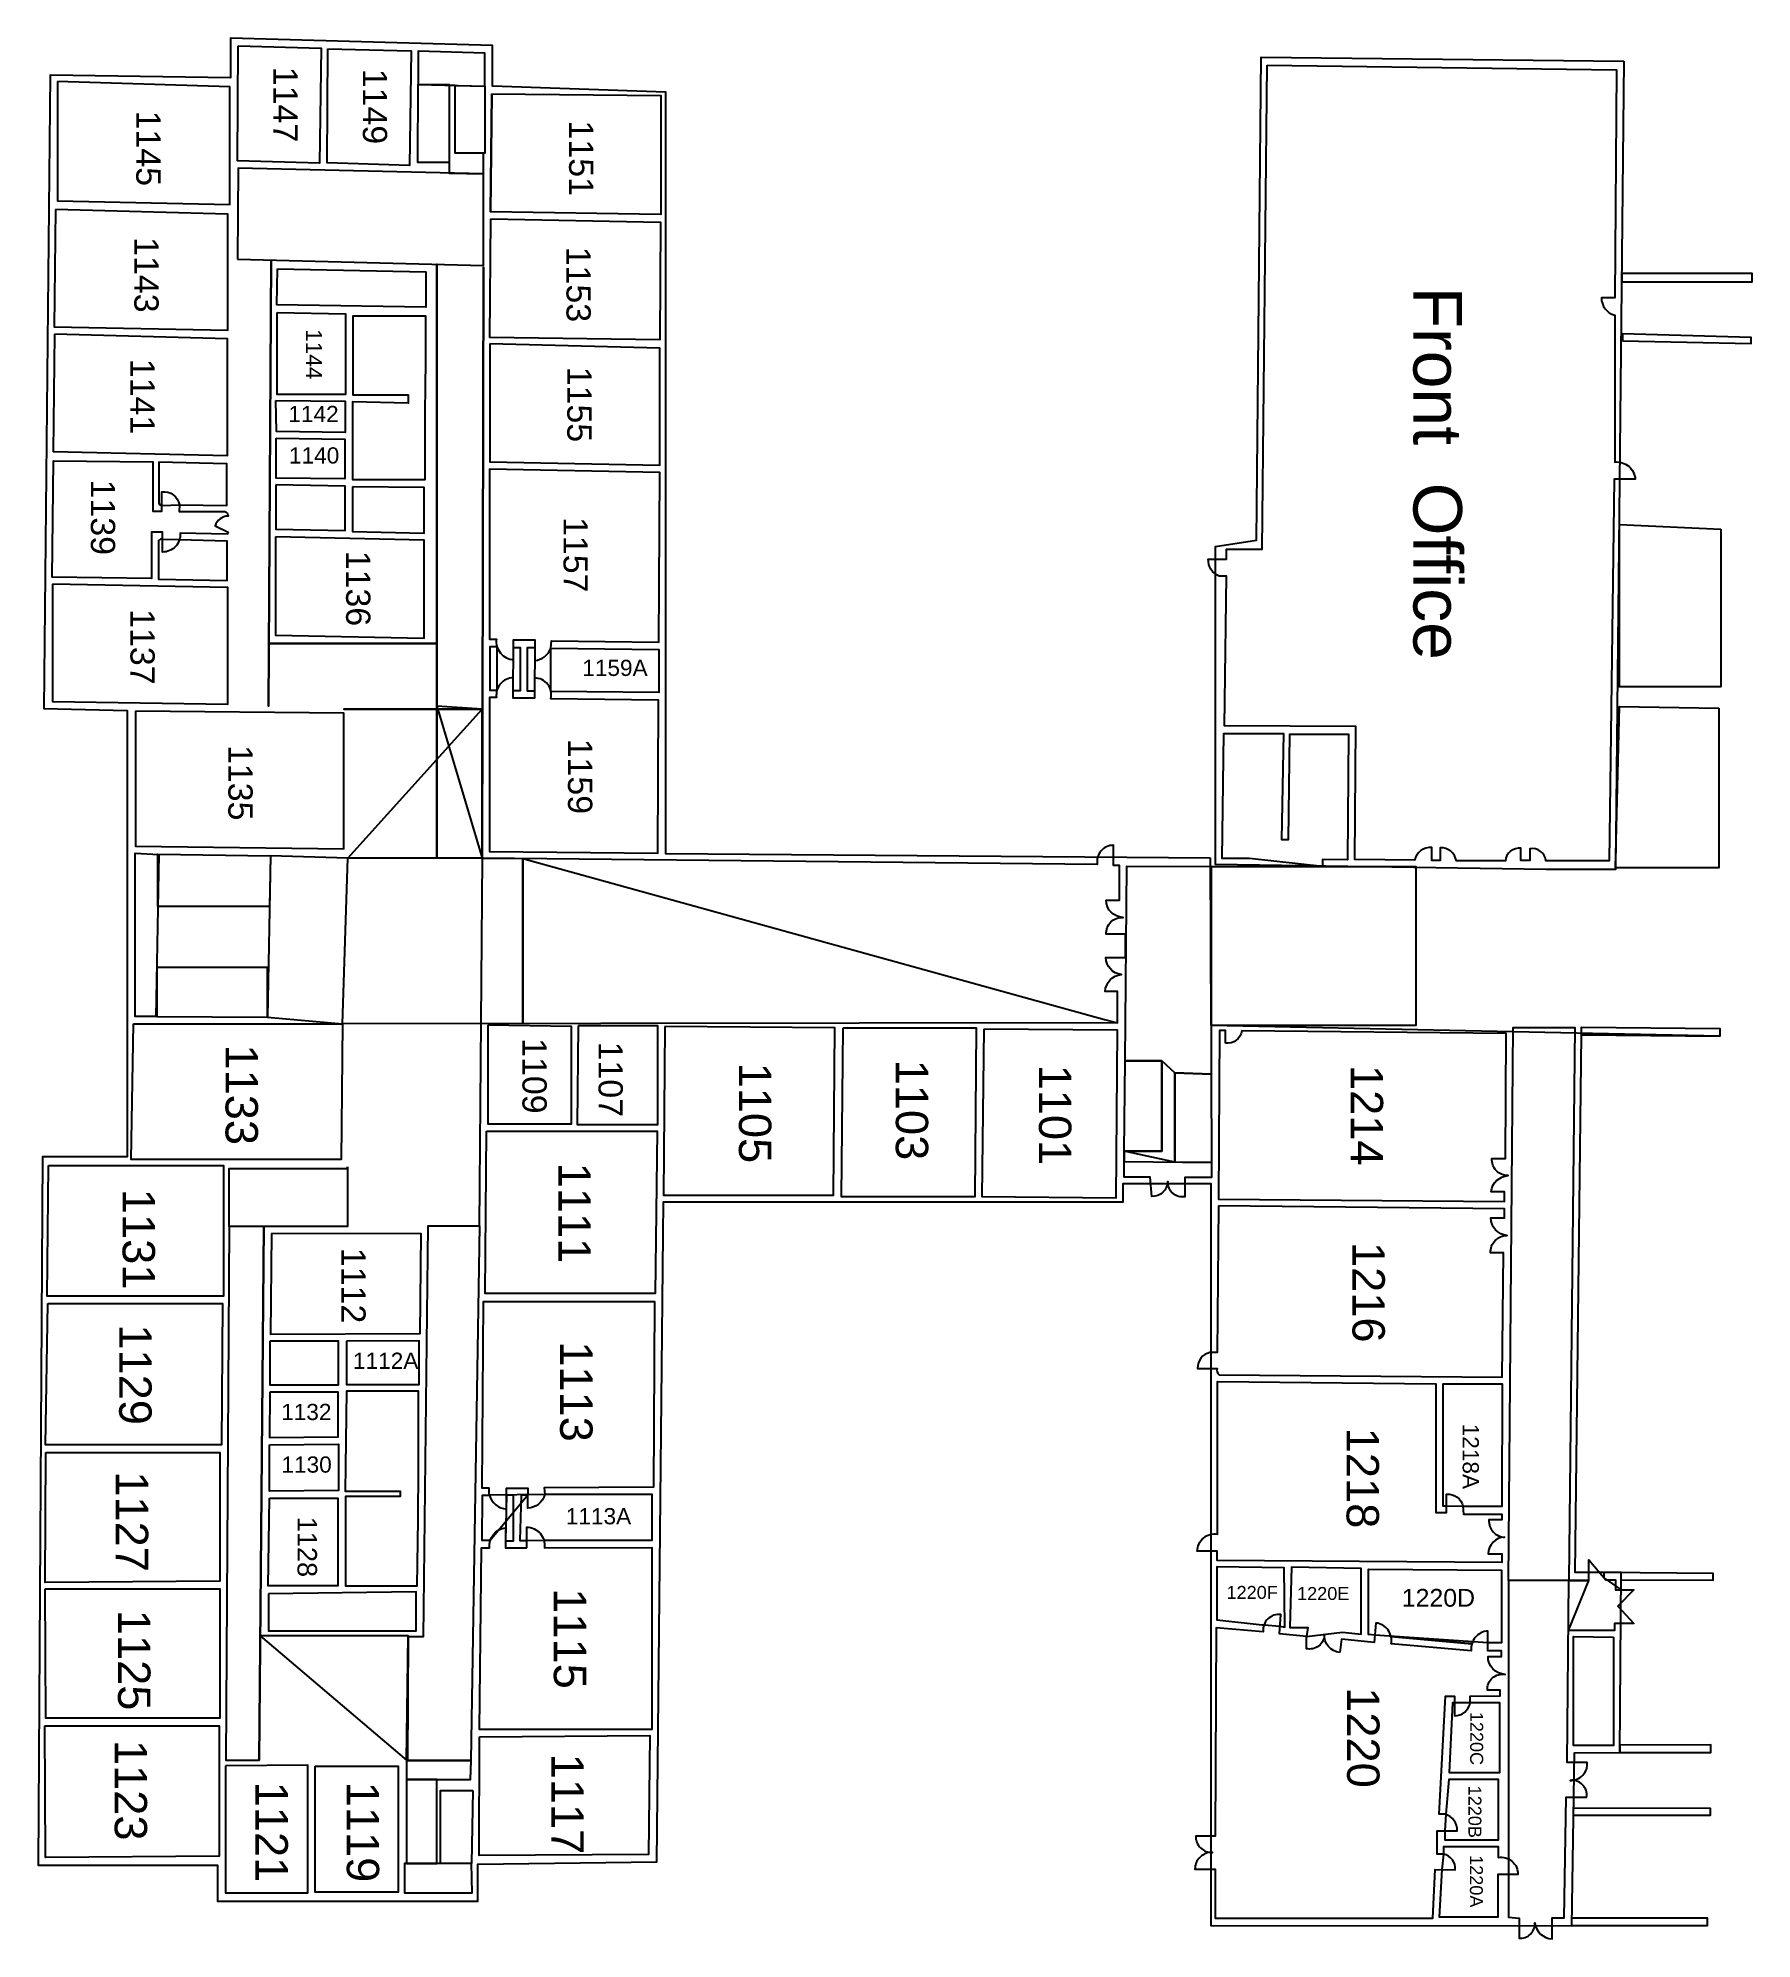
# Model space of a CAD drawing. Header units: inches. Extents: x 5.1 to 58.1, y 28.5 to 87.2.
import ezdxf

# ---------------------------------------------------------------- set-up
doc = ezdxf.new("R2010")
doc.units = ezdxf.units.IN
doc.header["$MEASUREMENT"] = 0
for name, color, linetype in [('HALLWAYS', 7, 'Continuous'), ('LABELS_ROOM_NUMBERS', 7, 'Continuous'), ('ROOMS', 1, 'Continuous'), ('STAIRS', 7, 'Continuous'), ('WALLS', 7, 'Continuous')]:
    doc.layers.add(name, color=color, linetype=linetype)
doc.styles.get("Standard").update_dxf_attribs({"font": 'Arial.ttf'})

msp = doc.modelspace()

# ---------------------------------------------------------------- linework, layer by layer
at = {"layer": 'HALLWAYS', "color": 3, "ltscale": 5}
for p, q in [((18.856, 61.895), (18.761, 50.53)), ((38.473, 56.814), (14.539, 56.781))]:
    msp.add_line(p, q, dxfattribs=at)
for points in [[(18.935, 85.735), (18.935, 86.761), (16.885, 86.816), (16.885, 85.787), (18.935, 85.735)], [(18.893, 83.03), (18.893, 83.67), (18.024, 83.67), (18.024, 85.758), (17.835, 85.758), (17.835, 83.054)], [(11.302, 80.398), (18.893, 80.201), (18.893, 83.03), (11.321, 83.205), (11.302, 80.398)], [(12.339, 80.371), (12.254, 66.587)], [(17.456, 61.895), (17.456, 80.238)], [(18.893, 80.156), (18.856, 61.895)], [(54.055, 79.746), (54.055, 79.968), (58.068, 79.968), (58.068, 79.689), (54.055, 79.689)], [(54.072, 77.872), (58.045, 77.795), (58.045, 77.982), (54.067, 78.092), (54.072, 77.872)], [(12.266, 68.529), (17.456, 68.529)], [(18.865, 66.501), (14.581, 66.501)], [(18.856, 61.895), (14.704, 61.895), (18.856, 66.501)], [(18.856, 61.895), (18.856, 66.501), (17.456, 66.587)], [(8.872, 62.015), (8.78, 57.002), (8.138, 57.002), (8.138, 62.055), (8.872, 62.015)], [(14.704, 61.895), (12.318, 61.97), (12.228, 56.982), (14.539, 56.781), (14.704, 61.895)], [(20.114, 61.882), (20.114, 56.789)], [(39.849, 55.633), (38.714, 55.633), (38.766, 61.654), (41.371, 61.639), (41.371, 55.228), (40.25, 55.264)], [(41.371, 61.639), (47.691, 61.639), (47.691, 56.727), (41.371, 56.727)], [(53.033, 39.588), (50.553, 39.588), (50.692, 56.668), (52.597, 56.668), (52.412, 39.588)], [(52.803, 56.44), (52.803, 56.681), (57.075, 56.633), (57.075, 56.401), (52.803, 56.44)], [(38.683, 52.845), (39.849, 52.845), (39.849, 55.633), (40.25, 55.264), (40.25, 52.51)], [(14.699, 52.362), (14.699, 50.523), (11.044, 50.523), (11.044, 52.311), (14.699, 52.311)], [(12.119, 50.523), (11.044, 50.523), (10.942, 34.037), (11.968, 34.037)], [(11.968, 34.042), (12.119, 50.523)], [(16.549, 34.034), (18.515, 34.034), (18.787, 50.53), (17.18, 50.53), (17.039, 37.849), (16.57, 37.849)], [(53.033, 39.588), (53.033, 40.223), (53.552, 39.608), (53.856, 39.608), (53.856, 39.296), (54.424, 39.296), (53.928, 38.792), (54.424, 38.256), (53.824, 38.256), (53.824, 38.048), (52.397, 38.048)], [(54.028, 39.296), (54.028, 39.613), (56.865, 39.597), (56.865, 39.809), (53.495, 39.837), (53.495, 39.675)], [(16.52, 34.042), (16.57, 37.878), (12.003, 37.878)], [(53.992, 34.507), (53.992, 34.279), (56.802, 34.279), (56.802, 34.509), (53.992, 34.507)], [(16.52, 34.042), (16.52, 33.439), (18.501, 33.439), (18.515, 34.034)], [(52.543, 32.558), (52.543, 32.336), (56.782, 32.336), (56.782, 32.546), (52.543, 32.558)], [(18.528, 30.85), (16.455, 30.85), (16.455, 29.942), (18.549, 29.942)], [(52.507, 29.165), (56.684, 29.165), (56.684, 28.928), (52.508, 28.928), (52.508, 29.165)]]:
    msp.add_lwpolyline(points, close=True, dxfattribs=at)
for points in [[(38.078, 56.916), (38.473, 56.814), (38.473, 57.781), (38.094, 57.781, -0.368132), (38.596, 58.304, -0.383422), (38.115, 58.829), (38.727, 58.829), (38.727, 59.549), (38.127, 59.549, -0.453431), (38.646, 60.068, -0.403545), (38.121, 60.599), (38.533, 60.599), (38.533, 61.668), (38.353, 61.668), (38.353, 62.294, 0.473406), (37.851, 61.7), (18.856, 61.895), (20.114, 61.882)], [(38.683, 52.533), (41.383, 52.493), (41.383, 52.032), (40.557, 52.032), (40.557, 51.438, -0.468268), (40.029, 51.906, -0.396505), (39.534, 51.45), (39.486, 52.041), (38.683, 52.041), (38.683, 52.845)], [(50.553, 39.588), (50.551, 29.187), (50.876, 29.162), (50.876, 28.541, 0.451995), (51.366, 29.014, 0.359436), (51.895, 28.517), (51.895, 29.173), (52.271, 29.173), (52.325, 32.893), (52.961, 32.893, 0.498412), (52.451, 33.416, 0.461167), (52.98, 33.97), (52.358, 33.97), (52.412, 39.588)]]:
    msp.add_lwpolyline(points, format="xyb", close=True, dxfattribs=at)
at = {"layer": 'ROOMS', "ltscale": 5}
for points in [[(11.322, 86.985), (13.888, 86.913), (13.831, 83.358), (11.301, 83.43), (11.322, 86.985)], [(14.088, 86.895), (16.665, 86.828), (16.616, 83.291), (14.07, 83.367)], [(5.746, 85.883), (5.746, 82.193), (11.061, 82.085), (11.061, 85.717)], [(19.158, 85.507), (24.371, 85.448), (24.371, 81.78), (19.11, 81.862)], [(19.158, 85.507), (19.11, 81.862)], [(5.684, 81.931), (5.636, 78.311), (11, 78.199), (11, 81.788)], [(19.129, 81.637), (24.36, 81.536), (24.346, 77.901), (19.092, 77.98)], [(12.536, 80.099), (17.113, 80), (17.113, 78.913), (12.511, 78.99)], [(12.522, 78.749), (14.632, 78.71), (14.632, 76.212), (12.522, 76.212), (12.522, 78.749)], [(5.654, 78.084), (5.607, 74.459), (10.996, 74.336), (10.996, 77.94)], [(17.111, 76.837), (17.112, 76.871), (17.112, 78.637), (14.862, 78.637), (14.862, 76.205), (16.569, 76.205), (16.569, 75.945), (14.854, 75.988), (14.854, 73.594), (17.093, 73.594), (17.093, 75.265), (17.094, 75.293)], [(19.091, 77.78), (19.091, 74.138), (24.339, 74.039), (24.339, 77.647)], [(12.488, 76.035), (14.628, 76.007), (14.628, 75.044), (12.505, 75.075)], [(12.498, 74.864), (14.612, 74.838), (14.612, 73.608), (12.498, 73.629)], [(12.487, 73.426), (12.487, 72.054), (14.624, 72.013), (14.624, 73.384), (12.487, 73.426)], [(14.85, 73.369), (14.85, 71.987), (17.068, 71.939), (17.068, 73.347), (14.85, 73.369)], [(12.477, 71.816), (12.477, 68.781), (17.069, 68.694), (17.069, 71.722), (12.477, 71.816)], [(19.316, 68.425), (19.089, 68.425), (19.089, 67.089), (19.315, 67.089)], [(19.827, 68.404), (20.031, 68.404), (20.031, 67.064), (19.817, 67.064)], [(42.551, 61.883), (42.511, 61.887), (41.708, 61.887), (41.76, 65.751), (43.6, 65.751), (43.543, 62.47), (43.76, 62.47), (43.798, 65.723), (45.606, 65.723), (45.579, 61.841), (44.804, 61.853), (44.804, 61.64)], [(12.352, 50.309), (12.318, 47.198), (16.94, 47.22), (16.975, 50.299)], [(12.299, 46.983), (12.299, 45.634), (14.424, 45.634), (14.424, 46.983)], [(14.669, 46.976), (14.669, 45.639), (16.91, 45.639), (16.91, 46.994)], [(12.303, 45.402), (12.291, 44.005), (14.411, 44.026), (14.411, 45.406)], [(16.894, 43.081), (16.894, 45.436), (14.664, 45.436), (14.621, 42.348), (16.328, 42.348), (16.328, 42.178), (14.64, 42.178), (14.64, 39.42), (16.846, 39.42), (16.876, 41.473)], [(12.288, 43.778), (14.417, 43.798), (14.417, 42.366), (12.293, 42.351)], [(12.29, 42.13), (14.395, 42.13), (14.395, 39.421), (12.251, 39.421)], [(43.492, 38.173), (43.645, 38.151), (43.624, 39.98), (41.543, 40.014), (41.543, 38.374), (42.942, 38.224), (43.001, 38.224)], [(45.423, 37.99), (46.004, 37.935), (46.004, 39.955), (43.846, 40.005), (43.8, 38.136), (44.348, 38.136), (44.307, 37.863)], [(46.422, 37.895), (46.228, 37.92), (46.228, 39.941), (50.334, 39.906), (50.334, 37.659), (49.913, 37.659)], [(12.254, 39.175), (12.254, 38.038), (16.815, 38.038), (16.815, 39.243)], [(49.415, 37.632), (46.922, 37.857)], [(48.879, 35.814), (48.817, 35.814), (48.714, 33.661), (50.284, 33.661), (50.284, 35.811), (49.363, 35.811)], [(48.584, 31.853), (48.584, 31.581), (50.241, 31.581), (50.241, 33.445), (48.711, 33.445), (48.609, 32.368)]]:
    msp.add_lwpolyline(points, close=True, dxfattribs=at)
for points in [[(43.093, 86.387), (53.88, 86.241), (53.83, 79.205), (53.419, 79.205, 0.348232), (53.831, 78.665), (53.831, 74.13, -0.423013), (54.465, 73.6), (53.814, 73.6), (53.656, 61.814), (51.704, 61.814, 0.429425), (51.213, 62.19), (51.213, 61.82), (50.93, 61.82), (50.93, 62.202, 0.420218), (50.453, 61.815), (48.941, 61.815, 0.37097), (48.44, 62.218), (48.44, 61.829), (48.181, 61.829), (48.181, 62.223, 0.397278), (47.657, 61.835), (45.799, 61.853), (45.835, 65.963), (41.775, 65.986), (41.844, 70.611), (41.61, 70.611, -0.322653), (41.28, 71.13), (41.845, 71.13), (41.845, 71.442), (42.943, 71.442)], [(20.98, 68.384), (20.997, 68.611), (24.313, 68.57), (24.338, 73.81), (19.08, 73.915), (19.08, 68.665), (19.295, 68.665, 0.431042), (19.827, 68.022), (19.827, 68.643), (20.479, 68.643), (20.479, 67.999, 0.29032), (20.98, 68.384), (24.309, 68.339), (24.309, 67.012), (20.976, 67.045)], [(8.986, 71.74, 0.3716), (8.864, 71.706), (8.864, 70.509), (10.979, 70.474), (10.979, 71.685), (9.508, 71.724)], [(20.471, 67.057), (20.47, 66.842), (19.817, 66.842), (19.817, 67.469, 0.452391), (19.298, 66.863), (19.08, 66.863), (19.08, 62.098), (24.283, 62.051), (24.303, 66.776), (20.976, 66.818, 0.484767), (20.471, 67.464), (20.471, 67.057), (20.26, 67.057), (20.26, 68.405), (20.479, 68.405)], [(41.806, 56.186), (41.811, 56.574), (41.628, 56.574), (41.592, 51.365), (50.426, 51.295), (50.426, 51.593), (50.009, 51.593, -0.360622), (50.536, 52.092, -0.432171), (50.037, 52.619), (50.457, 52.619), (50.479, 56.485), (42.316, 56.568, -0.405009)], [(41.591, 51.164), (41.554, 46.632), (41.323, 46.632, 0.345542), (40.946, 46.139), (41.554, 46.139, 0.371223), (41.616, 45.941), (50.353, 45.873), (50.395, 49.709), (49.998, 49.709, -0.432729), (50.509, 50.246, -0.392045), (50.002, 50.789), (50.422, 50.789), (50.422, 51.063)], [(49.143, 41.881), (49.163, 41.637), (50.344, 41.637), (50.344, 41.457), (49.944, 41.457, 0.416549), (50.43, 40.925, 0.412678), (49.926, 40.409), (50.342, 40.409), (50.342, 40.14), (41.553, 40.208), (41.553, 40.497), (40.94, 40.497, -0.450569), (41.562, 41.024), (41.562, 45.734), (48.302, 45.666), (48.302, 41.693), (48.639, 41.693), (48.639, 42.254, -0.376304), (49.143, 41.881), (50.354, 41.881), (50.366, 45.65), (48.523, 45.65), (48.523, 41.896), (48.639, 41.896)], [(45.337, 37.366, -0.396676), (44.865, 37.924, -0.481149), (44.307, 37.482), (44.307, 37.863), (43.473, 37.944), (43.522, 38.534, 0.485092), (42.972, 38.004), (41.523, 38.124), (41.487, 31.694), (40.891, 31.694, 0.437089), (41.404, 31.191, 0.423905), (40.866, 30.671), (41.488, 30.671), (41.488, 29.16), (48.217, 29.16), (48.285, 30.665), (48.907, 30.652, 0.358462), (48.549, 31.141), (48.347, 31.141), (48.347, 31.853), (48.968, 31.853, 0.335941), (48.609, 32.368), (48.411, 32.368), (48.607, 36.012), (48.879, 36.012), (48.879, 35.412, 0.377035), (49.364, 35.815), (49.364, 36.016), (50.297, 36.022), (50.297, 36.203), (49.896, 36.203, -0.479821), (50.447, 36.688, -0.407522), (49.917, 37.245), (50.336, 37.245), (50.336, 37.418), (49.913, 37.418), (49.913, 38.026, 0.429506), (49.395, 37.414), (46.925, 37.628, 0.438523), (46.457, 38.275), (46.402, 37.675), (45.393, 37.772)], [(48.549, 31.141), (48.549, 31.377), (50.233, 31.377), (50.233, 31.033, -0.470167), (50.842, 30.508), (50.221, 30.508), (50.221, 29.187), (48.42, 29.187), (48.503, 30.661)]]:
    msp.add_lwpolyline(points, format="xyb", close=True, dxfattribs=at)
at = {"layer": 'ROOMS'}
for points in [[(9.509, 72.808), (9.501, 72.601), (10.907, 72.601, -0.327345), (11.011, 72.464, 0.308489), (10.609, 72.162), (11.018, 71.964), (10.982, 71.902), (9.534, 71.938, -0.439572), (8.986, 71.352), (8.986, 71.969), (8.648, 71.964), (8.648, 70.53), (5.583, 70.576), (5.615, 74.17), (8.685, 74.136), (8.685, 72.61), (8.967, 72.61), (8.967, 73.211, -0.397349), (9.509, 72.808), (10.974, 72.792), (10.974, 74.074), (8.874, 74.128), (8.874, 72.869, 0.469304), (8.967, 72.792)], [(19.105, 40.823), (18.854, 40.823), (18.863, 42.22), (19.078, 42.22, 0.312563), (19.609, 41.795), (19.609, 42.436), (20.269, 42.436), (20.268, 42.228)], [(20.76, 40.838), (24.101, 40.838), (24.101, 42.244), (20.796, 42.244, -0.305598), (20.268, 41.817), (20.268, 42.227), (20.058, 42.227), (20.016, 40.828), (20.233, 40.828)], [(20.268, 41.821, -0.001003), (20.268, 41.821)], [(20.233, 40.599), (20.233, 41.236, -0.445819), (20.779, 40.611, -0.005301), (20.777, 40.6), (24.094, 40.611), (24.094, 34.989), (18.77, 34.989), (18.839, 40.596), (19.08, 40.596, -0.407157), (19.582, 41.218), (19.582, 40.598)]]:
    msp.add_lwpolyline(points, format="xyb", close=True, dxfattribs=at)
for points in [[(5.584, 70.356), (5.584, 66.732), (11.005, 66.648), (11.005, 70.253)], [(8.155, 66.44), (8.155, 62.264), (14.581, 62.184), (14.581, 66.37), (8.155, 66.44)], [(8.094, 56.781), (14.539, 56.781), (14.5, 52.593), (8.019, 52.593)], [(19.034, 56.742), (19.034, 53.693), (21.618, 53.693), (21.618, 56.703)], [(21.819, 56.714), (21.793, 53.676), (24.277, 53.676), (24.277, 56.719)], [(24.501, 56.701), (24.461, 51.485), (29.704, 51.485), (29.751, 56.658)], [(29.993, 56.646), (29.938, 51.443), (34.077, 51.443), (34.119, 56.644)], [(34.347, 56.617), (34.29, 51.443), (38.43, 51.407), (38.478, 56.582)], [(18.988, 53.466), (24.258, 53.466), (24.196, 48.455), (18.95, 48.455)], [(5.465, 52.408), (10.869, 52.408), (10.869, 48.373), (5.425, 48.373)], [(5.445, 48.142), (10.841, 48.142), (10.804, 43.78), (5.374, 43.78)], [(19.069, 42.22), (19.069, 42.44), (18.854, 42.44), (18.897, 48.209), (24.179, 48.209), (24.143, 42.474), (20.766, 42.452), (20.796, 42.244)], [(5.383, 43.543), (10.757, 43.543), (10.757, 39.57), (5.366, 39.525)], [(19.582, 40.815), (19.819, 40.815), (19.819, 42.219), (19.609, 42.219)], [(5.36, 39.334), (10.757, 39.334), (10.757, 35.335), (5.387, 35.335)], [(5.347, 35.097), (10.733, 35.097), (10.733, 31.074), (5.375, 31.036)], [(18.779, 34.759), (24.029, 34.796), (23.997, 31.122), (18.766, 31.095)], [(10.928, 33.864), (10.928, 29.945), (13.473, 29.945), (13.473, 33.883)], [(13.703, 33.854), (16.262, 33.854), (16.262, 29.964), (13.704, 29.964), (13.703, 33.854)]]:
    msp.add_lwpolyline(points, close=True, dxfattribs=at)
at = {"layer": 'STAIRS', "color": 5, "ltscale": 5}
for points in [[(16.872, 83.431), (16.885, 85.787), (17.835, 85.787), (17.835, 83.383), (16.872, 83.383)], [(18.935, 85.735), (18.935, 83.67), (18.024, 83.67), (18.024, 85.758), (18.935, 85.735)], [(57.102, 72.053), (57.102, 67.188), (53.98, 67.188), (53.98, 72.206), (57.102, 72.053)], [(57.041, 66.533), (57.041, 61.599), (53.858, 61.599), (53.98, 66.576), (57.041, 66.533)], [(12.318, 61.97), (12.29, 60.409), (8.842, 60.409), (8.842, 62.017), (12.318, 61.97)], [(12.228, 56.982), (12.228, 58.525), (8.808, 58.525), (8.808, 57.002), (12.228, 56.982)], [(39.849, 55.633), (39.849, 52.845), (38.683, 52.845), (38.714, 55.633)], [(41.371, 55.228), (41.383, 52.493), (40.25, 52.51), (40.25, 55.264)], [(53.792, 37.839), (53.792, 34.488), (52.559, 34.488), (52.559, 37.854), (53.792, 37.839)], [(16.52, 33.439), (16.52, 30.85), (17.452, 30.85), (17.452, 33.439), (16.52, 33.439)], [(18.569, 33.099), (18.528, 30.85), (17.565, 30.85), (17.565, 33.099), (18.569, 33.099)]]:
    msp.add_lwpolyline(points, close=True, dxfattribs=at)
at = {"layer": 'WALLS', "color": 6, "ltscale": 5}
for points in [[(41.344, 61.892), (24.53, 62.032), (24.53, 85.557), (19.178, 85.743), (19.178, 86.992), (11.087, 87.226), (11.087, 86), (5.518, 86.083), (5.322, 66.519), (7.895, 66.458), (7.895, 52.671), (5.279, 52.671), (5.141, 30.8), (10.68, 30.8), (10.68, 29.685), (18.727, 29.685), (18.727, 30.832), (24.249, 30.897), (24.457, 51.282), (38.65, 51.282), (38.65, 51.851), (41.355, 51.851), (41.355, 28.93), (52.508, 28.928), (52.589, 34.269), (53.992, 34.279), (54.028, 39.832), (52.606, 39.832), (52.803, 56.44), (57.075, 56.401), (41.371, 56.727), (41.344, 61.892)], [(54.109, 86.51), (53.857, 61.547), (51.713, 61.547), (41.498, 61.706), (41.498, 71.527), (42.77, 71.717), (42.914, 86.63), (54.109, 86.51)]]:
    msp.add_lwpolyline(points, close=True, dxfattribs=at)

# ---------------------------------------------------------------- texts
at = {"layer": 'LABELS_ROOM_NUMBERS', "color": 4, "ltscale": 5, "attachment_point": 1, "rotation": 270}
for s, width, heights, insert, char_height in [('1147', 3.54875, [0], (13.156, 86.338), 0.75), ('1149', 3.54875, [0], (15.922, 86.278), 0.75), ('1145', 3.54875, [0], (8.925, 84.985), 0.75), ('1151', 3.54875, [0], (22.291, 84.678), 0.75), ('1143', 3.54875, [0], (8.865, 81.077), 0.75), ('1153', 3.54875, [0], (22.209, 80.782), 0.75), ('Front  Office', 19.44193, [1.016], (49.113, 79.547), 1.5), ('1144', 3.54875, [0], (13.913, 78.236), 0.5), ('1141', 3.54875, [0], (8.746, 77.318), 0.75), ('1155', 3.54875, [0], (22.235, 77.075), 0.75), ('1139', 3.54875, [0], (7.523, 73.589), 0.75), ('1157', 3.54875, [0], (22.118, 72.433), 0.75), ('1136', 3.54875, [0], (15.405, 71.392), 0.75), ('1137', 3.54875, [0], (8.745, 69.589), 0.75), ('1135', 3.54875, [0], (11.769, 65.392), 0.75), ('1159', 3.54875, [0], (22.257, 65.588), 0.75), ('1133', 3.80822, [0], (11.932, 56.145), 1), ('1109', 3.54875, [0], (20.85, 56.339), 0.75), ('1107', 3.54875, [0], (23.199, 56.232), 0.75), ('1105', 3.54875, [0], (27.785, 55.584), 1), ('1103', 3.54875, [0], (32.629, 55.675), 1), ('1101', 3.54875, [0], (37.05, 55.522), 1), ('1214', 3.54875, [0], (46.677, 55.51), 1), ('1111', 3.54875, [0], (22.211, 52.492), 1), ('1131', 3.71235, [0], (8.753, 51.685), 1), ('1216', 3.54875, [0], (46.73, 50.044), 1), ('1112', 3.54875, [0], (15.257, 49.862), 0.75), ('1129', 3.44859, [0.204], (8.648, 47.5), 1), ('1113', 3.54875, [0], (22.264, 46.978), 1), ('1218', 3.54875, [0], (46.549, 44.307), 1), ('1218A', 3.54875, [0], (49.634, 44.432), 0.5), ('1127', 4.63764, [0], (8.543, 42.961), 1), ('1128', 3.54875, [0], (13.755, 41.557), 0.6), ('1115', 3.54875, [0], (22.069, 39.35), 1), ('1125', 3.57184, [0], (8.612, 38.684), 1), ('1220', 3.54875, [0], (46.565, 36.293), 1), ('1220C', 3.54875, [0], (49.766, 35.533), 0.4), ('1123', 3.54875, [0], (8.508, 34.665), 1), ('1117', 3.54875, [0], (21.992, 34.24), 1), ('1121', 3.54875, [0], (12.857, 33.376), 1), ('1119', 3.54875, [0], (15.675, 33.375), 1), ('1220B', 3.54875, [0], (49.712, 33.253), 0.4), ('1220A', 3.54875, [0], (49.757, 31.107), 0.4)]:
    msp.add_mtext_dynamic_manual_height_columns(s, width=width, gutter_width=1, heights=heights, dxfattribs=dict(at, insert=insert, char_height=char_height))
at = {"layer": 'LABELS_ROOM_NUMBERS', "color": 4, "ltscale": 5, "attachment_point": 1}
for s, insert, char_height in [('1142', (12.871, 75.864), 0.5), ('1140', (12.89, 74.585), 0.5), ('1159A', (21.947, 68.024), 0.5), ('1112A', (14.867, 46.625), 0.5), ('1132', (12.649, 45.044), 0.5), ('1130', (12.658, 43.419), 0.5), ('1113A', (21.439, 41.824), 0.5), ('1220F', (41.842, 39.42), 0.4), ('1220E', (44.02, 39.387), 0.4), ('1220D', (47.253, 39.329), 0.55)]:
    msp.add_mtext_dynamic_manual_height_columns(s, width=3.54875, gutter_width=1, heights=[0], dxfattribs=dict(at, insert=insert, char_height=char_height))

doc.saveas('drawing.dxf')
